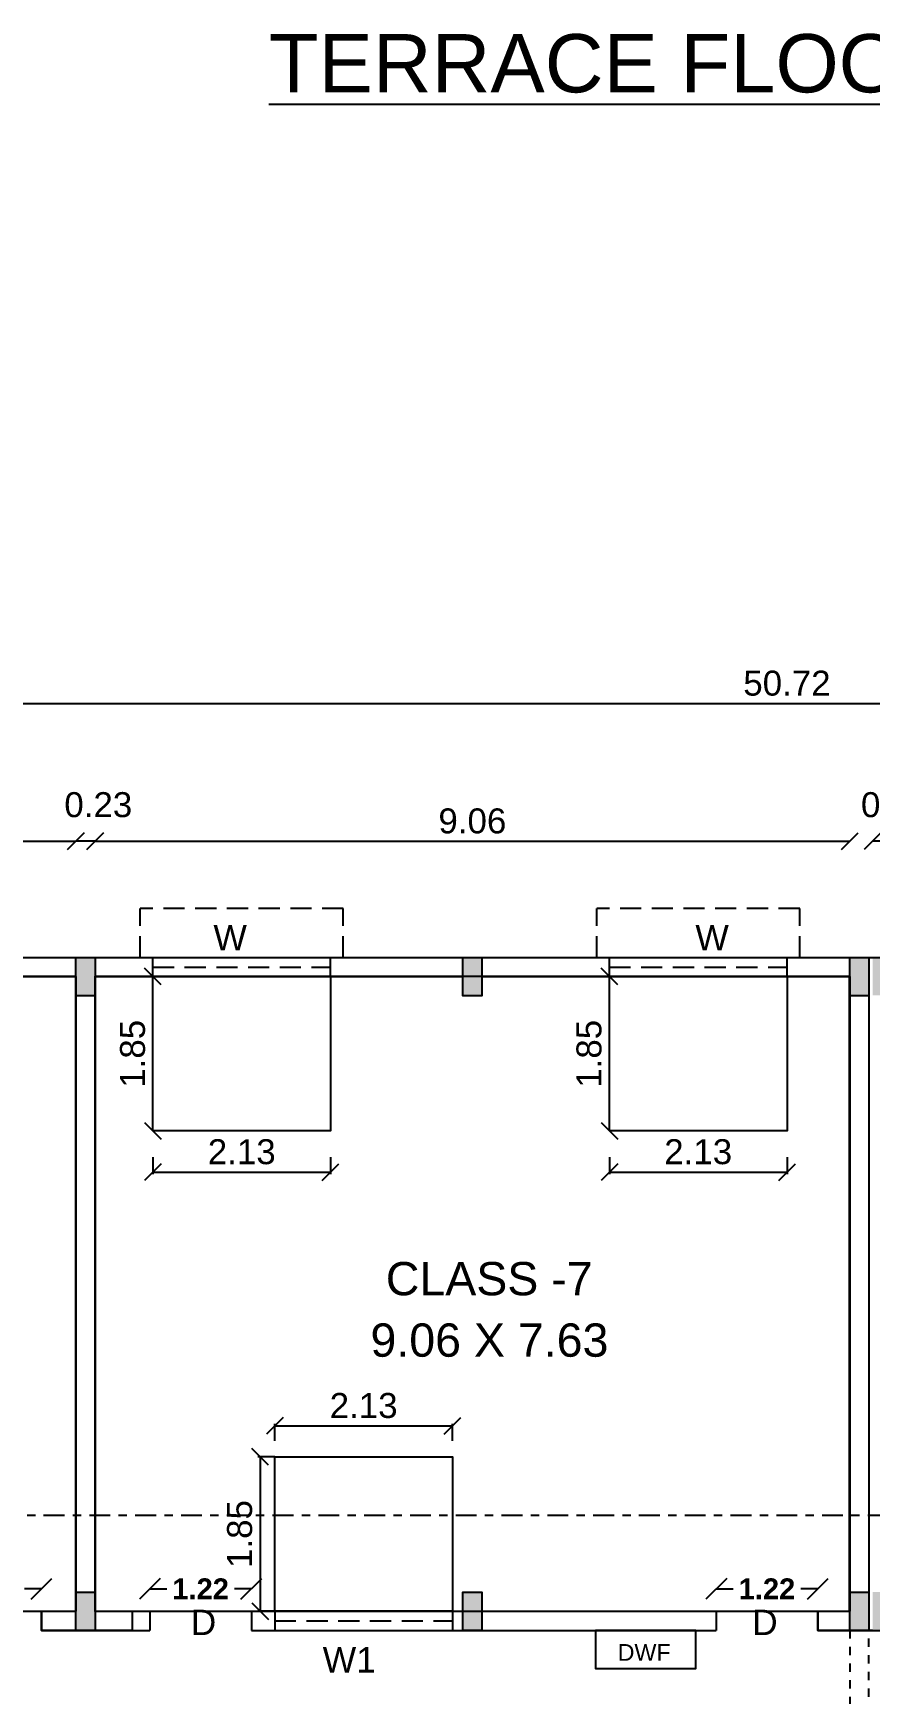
# Model space of a CAD drawing. Header units: metres. Extents: x -7227 to 737, y -45 to 4679.
# Drawn here: x 655.61 to 665.66, y 5.82 to 25.76 of the extents above; entities that cross this region are included whole.
import ezdxf

# ---------------------------------------------------------------- set-up
doc = ezdxf.new("R2010")
doc.units = ezdxf.units.M
doc.header["$LTSCALE"] = 0.2
doc.header["$MEASUREMENT"] = 0
for name, pattern in [('CENTER', [2, 1.25, -0.25, 0.25, -0.25]), ('DASHED2', [0.375, 0.25, -0.125]), ('HIDDEN', [9.525, 6.35, -3.175])]:
    doc.linetypes.add(name, pattern=pattern)
for name, color, linetype in [('BLK_1_FLR_1_BLT_UP_AREA', 26, 'Continuous'), ('BLK_1_FLR_1_CARPET_AREA', 10, 'Continuous'), ('BLK_1_FLR_1_EXIT_WIDTH_DOOR', 1, 'Continuous'), ('BLK_1_FLR_1_REGULAR_ROOM_1', 117, 'Continuous'), ('BLK_1_FLR_1_REGULAR_ROOM_2', 117, 'Continuous'), ('BLK_1_FLR_1_ROOM_2_LIGHT_VENTILATION_1', 117, 'Continuous')]:
    doc.layers.add(name, color=color, linetype=linetype)
doc.layers.add('line', color=7, linetype='Continuous', lineweight=25)
doc.styles.add('ld', font='arial.ttf', dxfattribs={"height": 0.3})
doc.styles.get("Standard").update_dxf_attribs({"font": 'arial.ttf', "height": 0.3})
doc.styles.add('style 1', font='arialbd.ttf', dxfattribs={"height": 0.25})
doc.styles.add('style2', font='arial.ttf', dxfattribs={"height": 60})
doc.dimstyles.new('11', dxfattribs={"dimtxt": 0.25, "dimasz": 0.25, "dimexe": 0.18, "dimexo": 0.0625, "dimgap": 0.09, "dimtad": 0, "dimzin": 0, "dimdsep": 46, "dimtxsty": 'style 1', "dimblk": 'OBLIQUE', "dimcen": 0, "dimse1": 1, "dimse2": 1, "dimadec": 0, "dimazin": 0, "dimtfac": 1, "dimtdec": 4, "dimtofl": 0, "dimtmove": 0, "dimatfit": 3, "dimfxl": 0, "dimtolj": 1, "dimtzin": 0, "dimarcsym": 0})
doc.dimstyles.new('DCR', dxfattribs={"dimtxt": 0.3, "dimasz": 0.2, "dimexe": 0.025, "dimexo": 0, "dimgap": 0.09, "dimtad": 1, "dimzin": 0, "dimdsep": 46, "dimtxsty": 'Standard', "dimblk": 'OBLIQUE', "dimcen": 0.09, "dimadec": 0, "dimazin": 0, "dimtfac": 1, "dimtofl": 0, "dimtmove": 0, "dimatfit": 3, "dimfxl": 0, "dimtolj": 1, "dimtzin": 0, "dimarcsym": 0})

# ---------------------------------------------------------------- blocks, each defined once
blk = doc.blocks.new('_OBLIQUE')
at = {"layer": 'line', "color": 0, "linetype": 'ByBlock', "lineweight": -2}
blk.add_line((-0.5, -0.5), (0.5, 0.5), dxfattribs=at)
blk = doc.blocks.new('*D186')
at = {"color": 0, "linetype": 'HIDDEN', "lineweight": -2}
for p, q in [((639.024, 17.532), (639.024, 17.737)), ((689.743, 17.532), (689.743, 17.737))]:
    blk.add_line(p, q, dxfattribs=at)
at = {"color": 0, "lineweight": -2}
blk.add_line((639.024, 17.712), (689.743, 17.712), dxfattribs=at)
at = {"layer": 'Defpoints', "color": 0}
for p in [(689.743, 17.712), (639.024, 14.662), (689.743, 14.662)]:
    blk.add_point(p, dxfattribs=at)
at = {"color": 0, "lineweight": -2, "xscale": 0.2, "yscale": 0.2, "zscale": 0.2, "rotation": 180}
blk.add_blockref('_OBLIQUE', (639.024, 17.712), dxfattribs=at)
at = {"color": 0, "lineweight": -2, "xscale": 0.2, "yscale": 0.2, "zscale": 0.2}
blk.add_blockref('_OBLIQUE', (689.743, 17.712), dxfattribs=at)
at = {"color": 0, "insert": (664.663, 17.955), "char_height": 0.3, "attachment_point": 5}
blk.add_mtext('\\A1;50.72', dxfattribs=at)
blk = doc.blocks.new('*D188')
at = {"color": 0, "lineweight": -2}
blk.add_line((646.984, 16.057), (656.124, 16.057), dxfattribs=at)
at = {"layer": 'Defpoints', "color": 0}
for p in [(656.124, 16.057), (646.984, 14.432), (656.124, 14.432)]:
    blk.add_point(p, dxfattribs=at)
at = {"color": 0, "lineweight": -2, "xscale": 0.2, "yscale": 0.2, "zscale": 0.2, "rotation": 180}
blk.add_blockref('_OBLIQUE', (646.984, 16.057), dxfattribs=at)
at = {"color": 0, "lineweight": -2, "xscale": 0.2, "yscale": 0.2, "zscale": 0.2}
blk.add_blockref('_OBLIQUE', (656.124, 16.057), dxfattribs=at)
at = {"color": 0, "insert": (651.554, 16.3), "char_height": 0.3, "attachment_point": 5}
blk.add_mtext('\\A1;9.14', dxfattribs=at)
blk = doc.blocks.new('*D189')
at = {"color": 0, "lineweight": -2}
blk.add_line((656.354, 16.057), (665.417, 16.057), dxfattribs=at)
at = {"layer": 'Defpoints', "color": 0}
for p in [(665.417, 16.057), (656.354, 14.432), (665.417, 14.432)]:
    blk.add_point(p, dxfattribs=at)
at = {"color": 0, "lineweight": -2, "xscale": 0.2, "yscale": 0.2, "zscale": 0.2, "rotation": 180}
blk.add_blockref('_OBLIQUE', (656.354, 16.057), dxfattribs=at)
at = {"color": 0, "lineweight": -2, "xscale": 0.2, "yscale": 0.2, "zscale": 0.2}
blk.add_blockref('_OBLIQUE', (665.417, 16.057), dxfattribs=at)
at = {"color": 0, "insert": (660.885, 16.3), "char_height": 0.3, "attachment_point": 5}
blk.add_mtext('\\A1;9.06', dxfattribs=at)
blk = doc.blocks.new('*D74')
at = {"color": 0, "lineweight": -2}
blk.add_line((656.354, 16.057), (656.124, 16.057), dxfattribs=at)
at = {"layer": 'Defpoints', "color": 0}
for p in [(656.124, 16.057), (656.124, 14.432), (656.354, 14.432)]:
    blk.add_point(p, dxfattribs=at)
at = {"color": 0, "lineweight": -2, "xscale": 0.2, "yscale": 0.2, "zscale": 0.2, "rotation": 180}
blk.add_blockref('_OBLIQUE', (656.124, 16.057), dxfattribs=at)
at = {"color": 0, "lineweight": -2, "xscale": 0.2, "yscale": 0.2, "zscale": 0.2}
blk.add_blockref('_OBLIQUE', (656.354, 16.057), dxfattribs=at)
at = {"color": 0, "insert": (656.392, 16.495), "char_height": 0.3, "attachment_point": 5}
blk.add_mtext('\\A1;0.23', dxfattribs=at)
blk = doc.blocks.new('*D75')
at = {"color": 0, "lineweight": -2}
blk.add_line((665.922, 16.057), (665.692, 16.057), dxfattribs=at)
at = {"layer": 'Defpoints', "color": 0}
for p in [(665.692, 16.057), (665.692, 14.432), (665.922, 14.432)]:
    blk.add_point(p, dxfattribs=at)
at = {"color": 0, "lineweight": -2, "xscale": 0.2, "yscale": 0.2, "zscale": 0.2, "rotation": 180}
blk.add_blockref('_OBLIQUE', (665.692, 16.057), dxfattribs=at)
at = {"color": 0, "lineweight": -2, "xscale": 0.2, "yscale": 0.2, "zscale": 0.2}
blk.add_blockref('_OBLIQUE', (665.922, 16.057), dxfattribs=at)
at = {"color": 0, "insert": (665.96, 16.495), "char_height": 0.3, "attachment_point": 5}
blk.add_mtext('\\A1;0.23', dxfattribs=at)
blk = doc.blocks.new('*D320')
at = {"color": 0, "linetype": 'HIDDEN', "lineweight": -2}
for p, q in [((657.048, 14.432), (657.073, 14.432)), ((657.048, 12.577), (657.073, 12.577))]:
    blk.add_line(p, q, dxfattribs=at)
at = {"color": 0, "lineweight": -2}
blk.add_line((657.048, 12.577), (657.048, 14.432), dxfattribs=at)
at = {"layer": 'Defpoints', "color": 0}
for p in [(657.048, 14.432), (657.048, 14.432), (657.048, 12.577)]:
    blk.add_point(p, dxfattribs=at)
at = {"color": 0, "lineweight": -2, "xscale": 0.2, "yscale": 0.2, "zscale": 0.2}
for p, rotation in [((657.048, 14.432), 90), ((657.048, 12.577), 270)]:
    blk.add_blockref('_OBLIQUE', p, dxfattribs=dict(at, rotation=rotation))
at = {"color": 0, "insert": (656.805, 13.504), "char_height": 0.3, "attachment_point": 5, "rotation": 90}
blk.add_mtext('\\A1;1.85', dxfattribs=at)
blk = doc.blocks.new('*D321')
at = {"color": 0, "linetype": 'HIDDEN', "lineweight": -2}
for p, q in [((657.048, 12.263), (657.048, 12.058)), ((659.182, 12.263), (659.182, 12.058))]:
    blk.add_line(p, q, dxfattribs=at)
at = {"color": 0, "lineweight": -2}
blk.add_line((657.048, 12.083), (659.182, 12.083), dxfattribs=at)
at = {"layer": 'Defpoints', "color": 0}
for p in [(657.048, 12.577), (659.182, 12.577), (659.182, 12.083)]:
    blk.add_point(p, dxfattribs=at)
at = {"color": 0, "lineweight": -2, "xscale": 0.2, "yscale": 0.2, "zscale": 0.2, "rotation": 180}
blk.add_blockref('_OBLIQUE', (657.048, 12.083), dxfattribs=at)
at = {"color": 0, "lineweight": -2, "xscale": 0.2, "yscale": 0.2, "zscale": 0.2}
blk.add_blockref('_OBLIQUE', (659.182, 12.083), dxfattribs=at)
at = {"color": 0, "insert": (658.115, 12.326), "char_height": 0.3, "attachment_point": 5}
blk.add_mtext('\\A1;2.13', dxfattribs=at)
blk = doc.blocks.new('*D322')
at = {"color": 0, "linetype": 'HIDDEN', "lineweight": -2}
for p, q in [((662.531, 14.432), (662.556, 14.432)), ((662.531, 12.577), (662.556, 12.577))]:
    blk.add_line(p, q, dxfattribs=at)
at = {"color": 0, "lineweight": -2}
blk.add_line((662.531, 12.577), (662.531, 14.432), dxfattribs=at)
at = {"layer": 'Defpoints', "color": 0}
for p in [(662.531, 14.432), (662.531, 14.432), (662.531, 12.577)]:
    blk.add_point(p, dxfattribs=at)
at = {"color": 0, "lineweight": -2, "xscale": 0.2, "yscale": 0.2, "zscale": 0.2}
for p, rotation in [((662.531, 14.432), 90), ((662.531, 12.577), 270)]:
    blk.add_blockref('_OBLIQUE', p, dxfattribs=dict(at, rotation=rotation))
at = {"color": 0, "insert": (662.287, 13.504), "char_height": 0.3, "attachment_point": 5, "rotation": 90}
blk.add_mtext('\\A1;1.85', dxfattribs=at)
blk = doc.blocks.new('*D323')
at = {"color": 0, "linetype": 'HIDDEN', "lineweight": -2}
for p, q in [((662.531, 12.263), (662.531, 12.058)), ((664.664, 12.263), (664.664, 12.058))]:
    blk.add_line(p, q, dxfattribs=at)
at = {"color": 0, "lineweight": -2}
blk.add_line((662.531, 12.083), (664.664, 12.083), dxfattribs=at)
at = {"layer": 'Defpoints', "color": 0}
for p in [(662.531, 12.577), (664.664, 12.577), (664.664, 12.083)]:
    blk.add_point(p, dxfattribs=at)
at = {"color": 0, "lineweight": -2, "xscale": 0.2, "yscale": 0.2, "zscale": 0.2, "rotation": 180}
blk.add_blockref('_OBLIQUE', (662.531, 12.083), dxfattribs=at)
at = {"color": 0, "lineweight": -2, "xscale": 0.2, "yscale": 0.2, "zscale": 0.2}
blk.add_blockref('_OBLIQUE', (664.664, 12.083), dxfattribs=at)
at = {"color": 0, "insert": (663.597, 12.326), "char_height": 0.3, "attachment_point": 5}
blk.add_mtext('\\A1;2.13', dxfattribs=at)
blk = doc.blocks.new('*D336')
at = {"color": 0, "linetype": 'HIDDEN', "lineweight": -2}
for p, q in [((658.512, 8.854), (658.512, 9.059)), ((660.646, 8.854), (660.646, 9.059))]:
    blk.add_line(p, q, dxfattribs=at)
at = {"color": 0, "lineweight": -2}
blk.add_line((658.512, 9.034), (660.646, 9.034), dxfattribs=at)
at = {"layer": 'Defpoints', "color": 0}
for p in [(660.646, 9.034), (658.512, 8.663), (660.646, 8.663)]:
    blk.add_point(p, dxfattribs=at)
at = {"color": 0, "lineweight": -2, "xscale": 0.2, "yscale": 0.2, "zscale": 0.2, "rotation": 180}
blk.add_blockref('_OBLIQUE', (658.512, 9.034), dxfattribs=at)
at = {"color": 0, "lineweight": -2, "xscale": 0.2, "yscale": 0.2, "zscale": 0.2}
blk.add_blockref('_OBLIQUE', (660.646, 9.034), dxfattribs=at)
at = {"color": 0, "insert": (659.579, 9.277), "char_height": 0.3, "attachment_point": 5}
blk.add_mtext('\\A1;2.13', dxfattribs=at)
blk = doc.blocks.new('*D337')
at = {"color": 0, "linetype": 'HIDDEN', "lineweight": -2}
for p, q in [((658.512, 8.663), (658.31, 8.663)), ((658.512, 6.808), (658.31, 6.808))]:
    blk.add_line(p, q, dxfattribs=at)
at = {"color": 0, "lineweight": -2}
blk.add_line((658.335, 8.663), (658.335, 6.808), dxfattribs=at)
at = {"layer": 'Defpoints', "color": 0}
for p in [(658.512, 8.663), (658.335, 6.808), (658.512, 6.808)]:
    blk.add_point(p, dxfattribs=at)
at = {"color": 0, "lineweight": -2, "xscale": 0.2, "yscale": 0.2, "zscale": 0.2}
for p, rotation in [((658.335, 8.663), 90), ((658.335, 6.808), 270)]:
    blk.add_blockref('_OBLIQUE', p, dxfattribs=dict(at, rotation=rotation))
at = {"color": 0, "insert": (658.091, 7.735), "char_height": 0.3, "attachment_point": 5, "rotation": 90}
blk.add_mtext('\\A1;1.85', dxfattribs=at)
blk = doc.blocks.new('*D346')
at = {"layer": 'BLK_1_FLR_1_EXIT_WIDTH_DOOR', "color": 2, "lineweight": -2}
for p, q in [((654.49, 7.077), (654.693, 7.077)), ((655.71, 7.077), (655.507, 7.077))]:
    blk.add_line(p, q, dxfattribs=at)
at = {"layer": 'Defpoints', "color": 0}
for p in [(655.71, 7.077), (654.49, 6.808), (655.71, 6.808)]:
    blk.add_point(p, dxfattribs=at)
at = {"layer": 'BLK_1_FLR_1_EXIT_WIDTH_DOOR', "color": 2, "lineweight": -2, "xscale": 0.25, "yscale": 0.25, "zscale": 0.25, "rotation": 180}
blk.add_blockref('_OBLIQUE', (654.49, 7.077), dxfattribs=at)
at = {"layer": 'BLK_1_FLR_1_EXIT_WIDTH_DOOR', "color": 2, "lineweight": -2, "xscale": 0.25, "yscale": 0.25, "zscale": 0.25}
blk.add_blockref('_OBLIQUE', (655.71, 7.077), dxfattribs=at)
at = {"layer": 'BLK_1_FLR_1_EXIT_WIDTH_DOOR', "color": 2, "lineweight": 20, "insert": (655.1, 7.077), "char_height": 0.25, "attachment_point": 5, "style": 'style 1'}
blk.add_mtext('\\A1;1.22', dxfattribs=at)
blk = doc.blocks.new('*D347')
at = {"layer": 'BLK_1_FLR_1_EXIT_WIDTH_DOOR', "color": 2, "lineweight": -2}
for p, q in [((657.012, 7.077), (657.214, 7.077)), ((658.231, 7.077), (658.028, 7.077))]:
    blk.add_line(p, q, dxfattribs=at)
at = {"layer": 'Defpoints', "color": 0}
for p in [(658.231, 7.077), (657.012, 6.808), (658.231, 6.808)]:
    blk.add_point(p, dxfattribs=at)
at = {"layer": 'BLK_1_FLR_1_EXIT_WIDTH_DOOR', "color": 2, "lineweight": -2, "xscale": 0.25, "yscale": 0.25, "zscale": 0.25, "rotation": 180}
blk.add_blockref('_OBLIQUE', (657.012, 7.077), dxfattribs=at)
at = {"layer": 'BLK_1_FLR_1_EXIT_WIDTH_DOOR', "color": 2, "lineweight": -2, "xscale": 0.25, "yscale": 0.25, "zscale": 0.25}
blk.add_blockref('_OBLIQUE', (658.231, 7.077), dxfattribs=at)
at = {"layer": 'BLK_1_FLR_1_EXIT_WIDTH_DOOR', "color": 2, "lineweight": 20, "insert": (657.621, 7.077), "char_height": 0.25, "attachment_point": 5, "style": 'style 1'}
blk.add_mtext('\\A1;1.22', dxfattribs=at)
blk = doc.blocks.new('*D348')
at = {"layer": 'BLK_1_FLR_1_EXIT_WIDTH_DOOR', "color": 2, "lineweight": -2}
for p, q in [((663.814, 7.077), (664.016, 7.077)), ((665.033, 7.077), (664.831, 7.077))]:
    blk.add_line(p, q, dxfattribs=at)
at = {"layer": 'Defpoints', "color": 0}
for p in [(665.033, 7.077), (663.814, 6.808), (665.033, 6.808)]:
    blk.add_point(p, dxfattribs=at)
at = {"layer": 'BLK_1_FLR_1_EXIT_WIDTH_DOOR', "color": 2, "lineweight": -2, "xscale": 0.25, "yscale": 0.25, "zscale": 0.25, "rotation": 180}
blk.add_blockref('_OBLIQUE', (663.814, 7.077), dxfattribs=at)
at = {"layer": 'BLK_1_FLR_1_EXIT_WIDTH_DOOR', "color": 2, "lineweight": -2, "xscale": 0.25, "yscale": 0.25, "zscale": 0.25}
blk.add_blockref('_OBLIQUE', (665.033, 7.077), dxfattribs=at)
at = {"layer": 'BLK_1_FLR_1_EXIT_WIDTH_DOOR', "color": 2, "lineweight": 20, "insert": (664.423, 7.077), "char_height": 0.25, "attachment_point": 5, "style": 'style 1'}
blk.add_mtext('\\A1;1.22', dxfattribs=at)

msp = doc.modelspace()

# ---------------------------------------------------------------- hatches: boundary and pattern name
h = msp.add_hatch(color=256)
h.dxf.hatch_style = 1
h.paths.add_polyline_path([(639.254, 14.665), (639.024, 14.665), (639.024, 14.205), (639.254, 14.205)])
h.paths.add_polyline_path([(646.984, 14.665), (646.754, 14.665), (646.754, 14.205), (646.984, 14.205)])
h.paths.add_polyline_path([(639.254, 7.038), (639.024, 7.038), (639.024, 6.578), (639.254, 6.578)])
h.paths.add_polyline_path([(646.754, 6.578), (646.984, 6.578), (646.984, 7.038), (646.754, 7.038)])
h.paths.add_polyline_path([(656.124, 14.205), (656.354, 14.205), (656.354, 14.665), (656.124, 14.665)])
h.paths.add_polyline_path([(656.354, 7.038), (656.124, 7.038), (656.124, 6.578), (656.354, 6.578)])
h.paths.add_polyline_path([(665.647, 14.665), (665.417, 14.665), (665.417, 14.205), (665.647, 14.205)])
h.paths.add_polyline_path([(665.922, 14.665), (665.692, 14.665), (665.692, 14.205), (665.922, 14.205)])
h.paths.add_polyline_path([(665.692, 6.578), (665.922, 6.578), (665.922, 7.038), (665.692, 7.038)])
h.paths.add_polyline_path([(665.417, 6.578), (665.647, 6.578), (665.647, 7.038), (665.417, 7.038)])
h.paths.add_polyline_path([(671.283, 14.665), (671.053, 14.665), (671.053, 14.205), (671.283, 14.205)])
h.paths.add_polyline_path([(671.283, 7.038), (671.053, 7.038), (671.053, 6.578), (671.283, 6.578)])
h.paths.add_polyline_path([(675.898, 7.038), (675.668, 7.038), (675.668, 6.578), (675.898, 6.578)])
h.paths.add_polyline_path([(675.898, 14.665), (675.668, 14.665), (675.668, 14.205), (675.898, 14.205)])
h.paths.add_polyline_path([(680.283, 14.205), (680.513, 14.205), (680.513, 14.665), (680.283, 14.665)])
h.paths.add_polyline_path([(680.283, 6.578), (680.513, 6.578), (680.513, 7.038), (680.283, 7.038)])
h.paths.add_polyline_path([(689.513, 6.578), (689.743, 6.578), (689.743, 7.038), (689.513, 7.038)])
h.paths.add_polyline_path([(684.898, 6.578), (685.128, 6.578), (685.128, 7.038), (684.898, 7.038)])
h.paths.add_polyline_path([(689.743, 14.665), (689.513, 14.665), (689.513, 14.205), (689.743, 14.205)])
h.paths.add_polyline_path([(685.128, 14.665), (684.898, 14.665), (684.898, 14.205), (685.128, 14.205)])
h.paths.add_polyline_path([(689.513, 4.118), (689.743, 4.118), (689.743, 4.578), (689.513, 4.578)])
h.paths.add_polyline_path([(680.513, -4.567), (680.283, -4.567), (680.283, -5.027), (680.513, -5.027)])
h.paths.add_polyline_path([(680.513, 4.578), (680.283, 4.578), (680.283, 4.118), (680.513, 4.118)])
h.paths.add_polyline_path([(671.283, 4.578), (671.053, 4.578), (671.053, 4.118), (671.283, 4.118)])
h.paths.add_polyline_path([(671.283, -4.567), (671.053, -4.567), (671.053, -5.027), (671.283, -5.027)])
h.paths.add_polyline_path([(656.124, 4.118), (656.354, 4.118), (656.354, 4.578), (656.124, 4.578)])
h.paths.add_polyline_path([(656.124, -5.027), (656.354, -5.027), (656.354, -4.567), (656.124, -4.567)])
h.paths.add_polyline_path([(646.984, -4.567), (646.754, -4.567), (646.754, -5.027), (646.984, -5.027)])
h.paths.add_polyline_path([(646.754, 4.118), (646.984, 4.118), (646.984, 4.578), (646.754, 4.578)])
h.paths.add_polyline_path([(639.254, 4.578), (639.024, 4.578), (639.024, 4.118), (639.254, 4.118)])
h.paths.add_polyline_path([(639.254, -4.567), (639.024, -4.567), (639.024, -5.027), (639.254, -5.027)])
h = msp.add_hatch(color=256)
h.dxf.hatch_style = 1
h.paths.add_polyline_path([(652.072, 14.665), (651.842, 14.665), (651.842, 14.205), (652.072, 14.205)])
h.paths.add_polyline_path([(652.072, 7.038), (651.842, 7.038), (651.842, 6.578), (652.072, 6.578)])
h.paths.add_polyline_path([(661, 7.038), (660.77, 7.038), (660.77, 6.578), (661, 6.578)])
h.paths.add_polyline_path([(661, 14.665), (660.77, 14.665), (660.77, 14.205), (661, 14.205)])

# ---------------------------------------------------------------- linework, layer by layer
at = {"linetype": 'HIDDEN', "ltscale": 0.2}
for p, q in [((656.895, 14.662), (656.895, 15.251)), ((659.334, 15.251), (656.895, 15.251)), ((659.334, 14.662), (659.334, 15.251)), ((662.378, 14.662), (662.378, 15.251)), ((664.817, 15.251), (662.378, 15.251)), ((664.817, 14.662), (664.817, 15.251))]:
    msp.add_line(p, q, dxfattribs=at)
for p, q in [((639.024, 14.662), (689.743, 14.662)), ((657.048, 14.432), (657.048, 14.66)), ((659.182, 14.432), (659.182, 14.66)), ((662.531, 14.432), (662.531, 14.66)), ((664.664, 14.432), (664.664, 14.66)), ((652.072, 14.432), (656.124, 14.432)), ((656.124, 14.432), (656.124, 6.808)), ((656.354, 14.432), (660.77, 14.432)), ((656.354, 14.432), (656.354, 6.808)), ((661, 14.432), (665.417, 14.432)), ((655.71, 6.808), (656.124, 6.808)), ((655.71, 6.808), (655.71, 6.578)), ((655.71, 6.808), (655.71, 6.578)), ((656.354, 6.808), (657.012, 6.808)), ((657.012, 6.808), (657.012, 6.578)), ((658.232, 6.808), (660.77, 6.808)), ((658.232, 6.808), (658.232, 6.578)), ((658.512, 6.808), (658.512, 6.58)), ((660.646, 6.808), (660.646, 6.58)), ((661, 6.808), (663.814, 6.808)), ((663.814, 6.808), (663.814, 6.578)), ((665.034, 6.808), (665.417, 6.808)), ((665.034, 6.808), (665.034, 6.578)), ((665.034, 6.808), (665.034, 6.578)), ((655.71, 6.578), (657.012, 6.578)), ((658.232, 6.578), (663.814, 6.578)), ((665.034, 6.578), (672.022, 6.578))]:
    msp.add_line(p, q)
at = {"color": 4, "linetype": 'HIDDEN', "ltscale": 0.2}
for p, q in [((657.048, 14.546), (659.182, 14.546)), ((662.531, 14.546), (664.664, 14.546)), ((658.512, 6.694), (660.646, 6.694))]:
    msp.add_line(p, q, dxfattribs=at)
at = {"color": 1}
for p, q in [((665.417, 14.432), (665.417, 6.808)), ((665.647, 14.432), (665.647, 6.808))]:
    msp.add_line(p, q, dxfattribs=at)
at = {"linetype": 'CENTER'}
msp.add_line((645.286, 7.961), (694.657, 7.961), dxfattribs=at)
at = {"linetype": 'DASHED2'}
for p, q in [((665.417, 6.578), (665.417, 4.578)), ((665.647, 4.578), (665.647, 6.578))]:
    msp.add_line(p, q, dxfattribs=at)
for points in [[(656.354, 14.202), (656.124, 14.202), (656.124, 14.662), (656.354, 14.662)], [(661, 14.202), (660.77, 14.202), (660.77, 14.662), (661, 14.662)], [(665.647, 14.202), (665.417, 14.202), (665.417, 14.662), (665.647, 14.662)], [(656.354, 6.578), (656.124, 6.578), (656.124, 7.038), (656.354, 7.038)], [(661, 6.578), (660.77, 6.578), (660.77, 7.038), (661, 7.038)], [(665.647, 6.578), (665.417, 6.578), (665.417, 7.038), (665.647, 7.038)], [(663.569, 6.578), (662.362, 6.578), (662.362, 6.118), (663.569, 6.118)]]:
    msp.add_lwpolyline(points, close=True)
at = {"layer": 'BLK_1_FLR_1_BLT_UP_AREA', "color": 27}
msp.add_lwpolyline([(689.743, 14.662), (689.743, -5.027), (671.053, -5.027), (671.053, 4.348), (656.354, 4.348), (656.354, -5.027), (639.024, -5.027), (639.024, 14.662), (689.743, 14.662)], close=True, dxfattribs=at)
at = {"layer": 'BLK_1_FLR_1_CARPET_AREA', "color": 27}
msp.add_lwpolyline([(665.692, 6.578), (665.034, 6.578), (665.034, 6.808), (665.417, 6.808), (665.417, 7.038), (665.417, 14.432), (661, 14.432), (661, 14.202), (660.77, 14.202), (660.77, 14.432), (656.354, 14.432), (656.354, 14.202), (656.354, 6.808), (656.799, 6.808), (656.799, 6.578), (655.71, 6.578), (655.71, 6.808), (656.124, 6.808), (656.124, 7.038), (656.124, 14.432), (652.072, 14.432)], dxfattribs=at)
at = {"layer": 'BLK_1_FLR_1_REGULAR_ROOM_1', "color": 3, "linetype": 'Continuous'}
msp.add_lwpolyline([(656.122, 14.432), (646.982, 14.432), (646.982, 6.808), (656.122, 6.808)], close=True, dxfattribs=at)
at = {"layer": 'BLK_1_FLR_1_REGULAR_ROOM_2', "color": 3, "linetype": 'Continuous'}
msp.add_lwpolyline([(665.415, 14.432), (656.352, 14.432), (656.352, 6.808), (665.415, 6.808)], close=True, dxfattribs=at)
at = {"layer": 'BLK_1_FLR_1_ROOM_2_LIGHT_VENTILATION_1', "color": 232}
for points in [[(657.048, 14.432), (659.182, 14.432), (659.182, 12.577), (657.048, 12.577)], [(662.531, 14.432), (664.664, 14.432), (664.664, 12.577), (662.531, 12.577)], [(658.512, 8.663), (660.646, 8.663), (660.646, 6.808), (658.512, 6.808)]]:
    msp.add_lwpolyline(points, close=True, dxfattribs=at)

# ---------------------------------------------------------------- texts
at = {"color": 7, "style": 'ld'}
for s, p in [('CLASS -7', (659.845, 10.603)), ('9.06 X 7.63', (659.661, 9.865))]:
    msp.add_text(s, height=0.4, dxfattribs=at).set_placement(p)
for s, width, gutter_width, insert, char_height, attachment_point, style in [('{\\LTERRACE FLOOR PLAN}', 14.12098, 1, (658.44, 25.754), 0.7, 1, 'ld'), ('W', 5.66297, 7.621, (658.177, 15.052), 0.305, 3, 'style2'), ('W', 5.66297, 7.621, (663.965, 15.052), 0.305, 3, 'style2'), ('D', 5.66297, 7.621, (657.501, 6.826), 0.305, 1, 'style2'), ('D', 5.66297, 7.621, (664.244, 6.826), 0.305, 1, 'style2'), ('DWF', 5.66297, 7.621, (663.266, 6.413), 0.2, 3, 'style2'), ('W1', 5.66297, 7.621, (659.726, 6.376), 0.3048, 3, 'style2')]:
    msp.add_mtext_dynamic_manual_height_columns(s, width=width, gutter_width=gutter_width, heights=[0], dxfattribs=dict(insert=insert, char_height=char_height, attachment_point=attachment_point, style=style))

# ---------------------------------------------------------------- dimensions: what is measured, and where the dimension line sits
at = {"color": 1}
dim = msp.add_linear_dim(base=(689.743, 17.712), p1=(639.024, 14.662), p2=(689.743, 14.662), dimstyle='DCR', override={"dimfxl": 0.18, "dimarcsym": 2}, dxfattribs=at)
dim.commit()
dim.dimension.update_dxf_attribs({"geometry": '*D186', "text_midpoint": (664.663, 17.712), "dimtype": 160})
for base, p1, p2, picture, middle in [((656.124, 16.057), (656.354, 14.432), (656.124, 14.432), '*D74', (656.392, 16.495)), ((665.692, 16.057), (665.922, 14.432), (665.692, 14.432), '*D75', (665.96, 16.495))]:
    dim = msp.add_linear_dim(base=base, p1=p1, p2=p2, angle=180, dimstyle='DCR', override={"dimse1": 1, "dimse2": 1, "dimtmove": 2, "dimfxl": 1.25, "dimarcsym": 2})
    dim.commit()
    dim.dimension.update_dxf_attribs({"geometry": picture, "text_midpoint": middle, "dimtype": 161})
for p1, p2, picture, middle in [((646.984, 14.432), (656.124, 14.432), '*D188', (651.554, 16.3)), ((656.354, 14.432), (665.417, 14.432), '*D189', (660.885, 16.3))]:
    dim = msp.add_aligned_dim(p1=p1, p2=p2, distance=1.625, dimstyle='DCR', override={"dimse1": 1, "dimse2": 1, "dimfxl": 1.25, "dimarcsym": 2})
    dim.commit()
    dim.dimension.update_dxf_attribs({"geometry": picture, "text_midpoint": middle})
at = {"color": 232}
for base, p1, p2, picture, middle in [((657.0478, 14.4317), (657.0478, 12.5771), (657.0478, 14.4317), '*D320', (656.8046, 13.5044)), ((662.5306, 14.4317), (662.5306, 12.5771), (662.5306, 14.4317), '*D322', (662.2874, 13.5044)), ((658.3346, 6.8082), (658.5119, 8.6628), (658.5119, 6.8082), '*D337', (658.0914, 7.7355))]:
    dim = msp.add_linear_dim(base=base, p1=p1, p2=p2, angle=90, dimstyle='DCR', override={"dimfxl": 0.18, "dimarcsym": 2}, dxfattribs=at)
    dim.commit()
    dim.dimension.update_dxf_attribs({"geometry": picture, "text_midpoint": middle})
for base, p1, p2, picture, middle in [((659.182, 12.083), (657.048, 12.577), (659.182, 12.577), '*D321', (658.115, 12.083)), ((664.664, 12.083), (662.531, 12.577), (664.664, 12.577), '*D323', (663.597, 12.083)), ((660.646, 9.034), (658.512, 8.663), (660.646, 8.663), '*D336', (659.579, 9.034))]:
    dim = msp.add_linear_dim(base=base, p1=p1, p2=p2, dimstyle='DCR', override={"dimfxl": 0.18, "dimarcsym": 2}, dxfattribs=at)
    dim.commit()
    dim.dimension.update_dxf_attribs({"geometry": picture, "text_midpoint": middle, "dimtype": 160})
at = {"layer": 'BLK_1_FLR_1_EXIT_WIDTH_DOOR', "color": 2, "lineweight": 20}
for base, p1, p2, picture, middle in [((655.71, 7.077), (654.49, 6.808), (655.71, 6.808), '*D346', (655.1, 7.077)), ((658.231, 7.077), (657.012, 6.808), (658.231, 6.808), '*D347', (657.621, 7.077)), ((665.033, 7.077), (663.814, 6.808), (665.033, 6.808), '*D348', (664.423, 7.077))]:
    dim = msp.add_linear_dim(base=base, p1=p1, p2=p2, dimstyle='11', override={"dimclrd": 2, "dimclrt": 2, "dimfxlon": 1}, dxfattribs=at)
    dim.commit()
    dim.dimension.update_dxf_attribs({"geometry": picture, "text_midpoint": middle})

doc.saveas('drawing.dxf')
